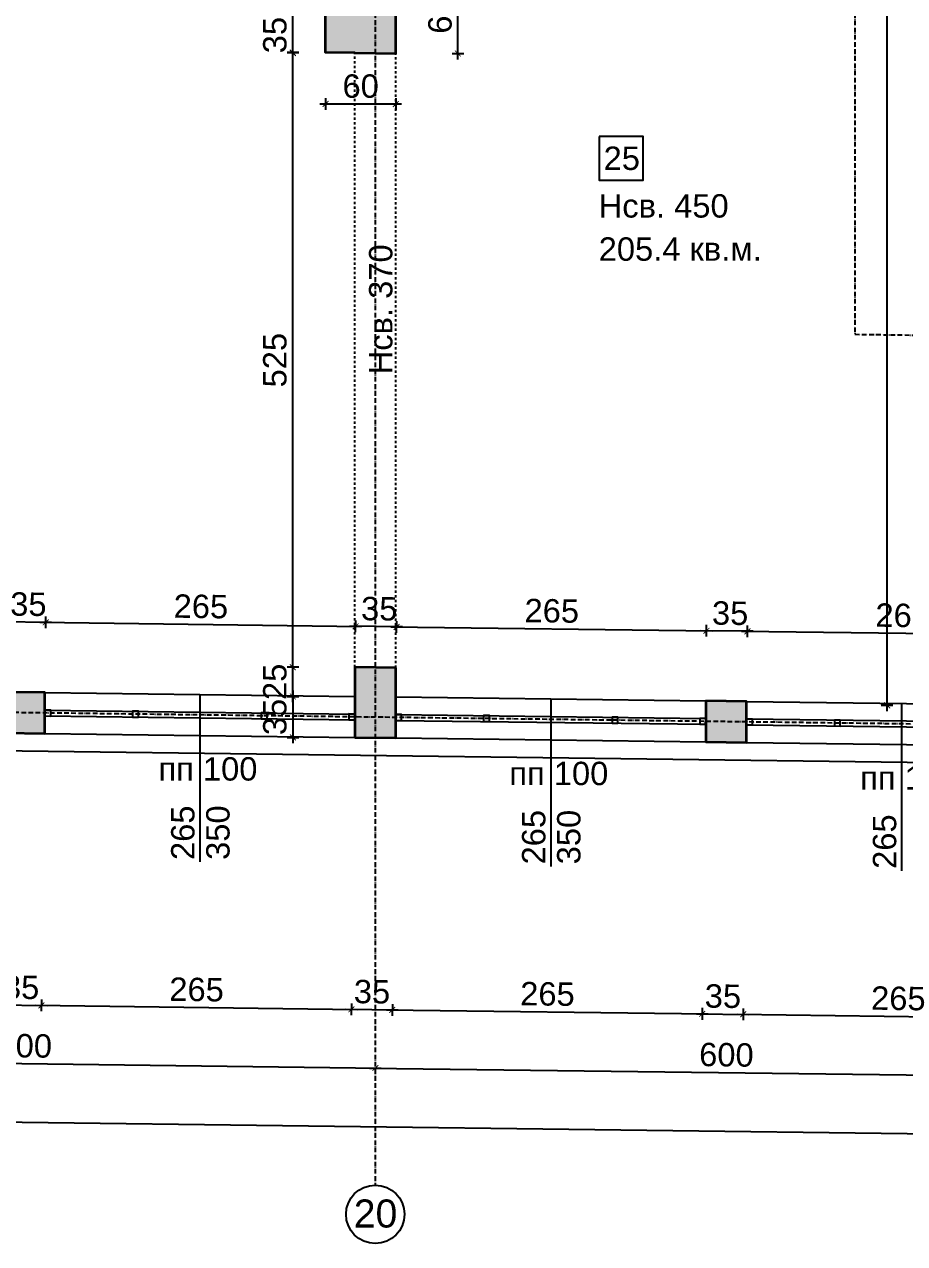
# Model space of a CAD drawing. Header units: inches. Extents: x -72385 to 39588, y -6525 to 66685.
# Drawn here: x -42025 to -41272, y 7725 to 8767 of the extents above; entities that cross this region are included whole.
import ezdxf

# ---------------------------------------------------------------- set-up
doc = ezdxf.new("R2010")
doc.units = ezdxf.units.IN
doc.header["$MEASUREMENT"] = 0
doc.linetypes.add('DashDot', pattern=[0.6, 0.4, -0.1, 0, -0.1])
doc.linetypes.add('Hidden', pattern=[0.4, 0.2, -0.2])
for name, color, linetype, lineweight in [('Изгледни линии', 253, 'Continuous', 25), ('Линия на разрез', 252, 'DashDot', 25), ('Надписи Hсв', 252, 'Continuous', 25), ('Надписи коти външни', 252, 'Continuous', 25), ('Надписи коти вътрешни', 252, 'Continuous', 25), ('Надписи номера на пом.', 252, 'Continuous', 25), ('Надписи Оси', 252, 'Continuous', 25), ('Надписи площ', 252, 'Continuous', 25), ('Надписи прозорци', 252, 'Continuous', 25), ('Оси', 252, 'DashDot', 25), ('Прозорци', 251, 'Continuous', 25), ('Пунктир', 253, 'Hidden', 25), ('Разрезни линии', 7, 'Continuous', 35), ('Щрих стени', 254, 'Continuous', 25)]:
    doc.layers.add(name, color=color, linetype=linetype, lineweight=lineweight)
doc.styles.add('Arial Regular', font='arial.ttf')
doc.styles.get("Standard").update_dxf_attribs({"font": 'arial.ttf'})
doc.dimstyles.new('Annotative', dxfattribs={"dimscale": 0, "dimtxt": 20, "dimasz": 5, "dimexe": 5, "dimexo": 5, "dimgap": 5, "dimtad": 1, "dimdec": 0, "dimzin": 0, "dimdsep": 46, "dimtxsty": 'Standard', "dimblk": 'ARCHTICK', "dimcen": 5, "dimdle": 5, "dimadec": 0, "dimazin": 0, "dimtfac": 1, "dimtdec": 0, "dimtofl": 0, "dimtmove": 0, "dimatfit": 3, "dimldrblk": 'ARCHTICK', "dimfxl": 5, "dimfxlon": 1, "dimtolj": 1, "dimtzin": 0, "dimarcsym": 1})

# ---------------------------------------------------------------- blocks, each defined once
blk = doc.blocks.new('_ArchTick')
at = {"color": 0, "linetype": 'ByBlock', "const_width": 0.15}
blk.add_lwpolyline([(-0.5, -0.5), (0.5, 0.5)], dxfattribs=at)
blk = doc.blocks.new('*D1532')
at = {"layer": 'Defpoints', "color": 0, "ltscale": 50, "transparency": 16777216}
for p in [(-41707.3, 8807.3), (-41654.2, 8807.3), (-41707.3, 8742.3)]:
    blk.add_point(p, dxfattribs=at)
at = {"layer": 'Надписи коти вътрешни', "color": 0, "lineweight": -2, "ltscale": 50, "transparency": 16777216}
for p, q in [((-41654.2, 8737.3), (-41654.2, 8812.3)), ((-41659.2, 8807.3), (-41649.2, 8807.3)), ((-41659.2, 8742.3), (-41649.2, 8742.3))]:
    blk.add_line(p, q, dxfattribs=at)
at = {"layer": 'Надписи коти вътрешни', "color": 0, "lineweight": -2, "ltscale": 50, "transparency": 16777216, "xscale": 5, "yscale": 5, "zscale": 5}
for p, rotation in [((-41654.2, 8807.3), 90), ((-41654.2, 8742.3), 270)]:
    blk.add_blockref('_ArchTick', p, dxfattribs=dict(at, rotation=rotation))
at = {"layer": 'Надписи коти вътрешни', "color": 0, "ltscale": 50, "transparency": 16777216, "insert": (-41669.4, 8774.8), "char_height": 20, "attachment_point": 5, "rotation": 90}
blk.add_mtext('\\A1;65', dxfattribs=at)
blk = doc.blocks.new('*D1533')
at = {"layer": 'Defpoints', "color": 0, "ltscale": 50, "transparency": 16777216}
for p in [(-41795.3, 8742.8), (-41742.3, 8742.8), (-41742.3, 8217.7)]:
    blk.add_point(p, dxfattribs=at)
at = {"layer": 'Надписи коти вътрешни', "color": 0, "lineweight": -2, "ltscale": 50, "transparency": 16777216}
for p, q in [((-41795.3, 8212.7), (-41795.3, 8747.8)), ((-41790.3, 8742.8), (-41800.3, 8742.8)), ((-41790.3, 8217.7), (-41800.3, 8217.7))]:
    blk.add_line(p, q, dxfattribs=at)
at = {"layer": 'Надписи коти вътрешни', "color": 0, "lineweight": -2, "ltscale": 50, "transparency": 16777216, "xscale": 5, "yscale": 5, "zscale": 5}
for p, rotation in [((-41795.3, 8742.8), 90), ((-41795.3, 8217.7), 270)]:
    blk.add_blockref('_ArchTick', p, dxfattribs=dict(at, rotation=rotation))
at = {"layer": 'Надписи коти вътрешни', "color": 0, "ltscale": 50, "transparency": 16777216, "insert": (-41810.6, 8480.2), "char_height": 20, "attachment_point": 5, "rotation": 90}
blk.add_mtext('\\A1;525', dxfattribs=at)
blk = doc.blocks.new('*D1534')
at = {"layer": 'Defpoints', "color": 0, "ltscale": 50, "transparency": 16777216}
for p in [(-41795.3, 8778.1), (-41767.3, 8778.1), (-41767.3, 8743.1)]:
    blk.add_point(p, dxfattribs=at)
at = {"layer": 'Надписи коти вътрешни', "color": 0, "lineweight": -2, "ltscale": 50, "transparency": 16777216}
for p, q in [((-41790.3, 8778.1), (-41800.3, 8778.1)), ((-41795.3, 8738.1), (-41795.3, 8783.1)), ((-41790.3, 8743.1), (-41800.3, 8743.1))]:
    blk.add_line(p, q, dxfattribs=at)
at = {"layer": 'Надписи коти вътрешни', "color": 0, "lineweight": -2, "ltscale": 50, "transparency": 16777216, "xscale": 5, "yscale": 5, "zscale": 5}
for p, rotation in [((-41795.3, 8778.1), 90), ((-41795.3, 8743.1), 270)]:
    blk.add_blockref('_ArchTick', p, dxfattribs=dict(at, rotation=rotation))
at = {"layer": 'Надписи коти вътрешни', "color": 0, "ltscale": 50, "transparency": 16777216, "insert": (-41810.6, 8758.1), "char_height": 20, "attachment_point": 5, "rotation": 90}
blk.add_mtext('\\A1;35', dxfattribs=at)
blk = doc.blocks.new('*D1537')
at = {"layer": 'Defpoints', "color": 0, "ltscale": 50, "transparency": 16777216}
for p in [(-41795.3, 8217.7), (-41742.3, 8217.7), (-41742.3, 8192.7)]:
    blk.add_point(p, dxfattribs=at)
at = {"layer": 'Надписи коти вътрешни', "color": 0, "lineweight": -2, "ltscale": 50, "transparency": 16777216}
for p, q in [((-41790.3, 8217.7), (-41800.3, 8217.7)), ((-41795.3, 8187.7), (-41795.3, 8222.7)), ((-41790.3, 8192.7), (-41800.3, 8192.7))]:
    blk.add_line(p, q, dxfattribs=at)
at = {"layer": 'Надписи коти вътрешни', "color": 0, "lineweight": -2, "ltscale": 50, "transparency": 16777216, "xscale": 5, "yscale": 5, "zscale": 5}
for p, rotation in [((-41795.3, 8217.7), 90), ((-41795.3, 8192.7), 270)]:
    blk.add_blockref('_ArchTick', p, dxfattribs=dict(at, rotation=rotation))
at = {"layer": 'Надписи коти вътрешни', "color": 0, "ltscale": 50, "transparency": 16777216, "insert": (-41810.6, 8205.2), "char_height": 20, "attachment_point": 5, "rotation": 90}
blk.add_mtext('\\A1;25', dxfattribs=at)
blk = doc.blocks.new('*D1561')
at = {"layer": 'Defpoints', "color": 0, "ltscale": 50, "transparency": 16777216}
for p in [(-42041.6, 8256.5), (-42042.3, 8196.5), (-42007.3, 8196.1)]:
    blk.add_point(p, dxfattribs=at)
at = {"layer": 'Надписи коти вътрешни', "color": 0, "lineweight": -2, "ltscale": 50, "transparency": 16777216}
for p, q in [((-42001.6, 8256), (-42046.6, 8256.6)), ((-42041.6, 8251.5), (-42041.5, 8261.5)), ((-42006.6, 8251.1), (-42006.5, 8261.1))]:
    blk.add_line(p, q, dxfattribs=at)
at = {"layer": 'Надписи коти вътрешни', "color": 0, "lineweight": -2, "ltscale": 50, "transparency": 16777216, "xscale": 5, "yscale": 5, "zscale": 5}
for p, rotation in [((-42041.6, 8256.5), 179.2706286525463), ((-42006.6, 8256.1), 359.2706286525462)]:
    blk.add_blockref('_ArchTick', p, dxfattribs=dict(at, rotation=rotation))
at = {"layer": 'Надписи коти вътрешни', "color": 0, "ltscale": 50, "transparency": 16777216, "insert": (-42021.4, 8271.5), "char_height": 20, "attachment_point": 5, "rotation": 359.2706}
blk.add_mtext('\\A1;35', dxfattribs=at)
blk = doc.blocks.new('*D1562')
at = {"layer": 'Defpoints', "color": 0, "ltscale": 50, "transparency": 16777216}
for p in [(-41741.6, 8252.7), (-42007.3, 8196.1), (-41742.3, 8192.7)]:
    blk.add_point(p, dxfattribs=at)
at = {"layer": 'Надписи коти вътрешни', "color": 0, "lineweight": -2, "ltscale": 50, "transparency": 16777216}
for p, q in [((-42011.6, 8256.1), (-41736.6, 8252.6)), ((-42006.6, 8251.1), (-42006.5, 8261.1)), ((-41741.6, 8247.7), (-41741.5, 8257.7))]:
    blk.add_line(p, q, dxfattribs=at)
at = {"layer": 'Надписи коти вътрешни', "color": 0, "lineweight": -2, "ltscale": 50, "transparency": 16777216, "xscale": 5, "yscale": 5, "zscale": 5}
for p, rotation in [((-42006.6, 8256.1), 179.270628652547), ((-41741.6, 8252.7), 359.270628652547)]:
    blk.add_blockref('_ArchTick', p, dxfattribs=dict(at, rotation=rotation))
at = {"layer": 'Надписи коти вътрешни', "color": 0, "ltscale": 50, "transparency": 16777216, "insert": (-41873.9, 8269.6), "char_height": 20, "attachment_point": 5, "rotation": 359.2706}
blk.add_mtext('\\A1;265', dxfattribs=at)
blk = doc.blocks.new('*D1563')
at = {"layer": 'Defpoints', "color": 0, "ltscale": 50, "transparency": 16777216}
for p in [(-41741.6, 8252.7), (-41742.3, 8192.7), (-41707.3, 8192.3)]:
    blk.add_point(p, dxfattribs=at)
at = {"layer": 'Надписи коти вътрешни', "color": 0, "lineweight": -2, "ltscale": 50, "transparency": 16777216}
for p, q in [((-41741.6, 8247.7), (-41741.5, 8257.7)), ((-41706.6, 8247.2), (-41706.5, 8257.2)), ((-41701.6, 8252.2), (-41746.6, 8252.7))]:
    blk.add_line(p, q, dxfattribs=at)
at = {"layer": 'Надписи коти вътрешни', "color": 0, "lineweight": -2, "ltscale": 50, "transparency": 16777216, "xscale": 5, "yscale": 5, "zscale": 5}
for p, rotation in [((-41741.6, 8252.7), 179.2706286525463), ((-41706.6, 8252.2), 359.2706286525462)]:
    blk.add_blockref('_ArchTick', p, dxfattribs=dict(at, rotation=rotation))
at = {"layer": 'Надписи коти вътрешни', "color": 0, "ltscale": 50, "transparency": 16777216, "insert": (-41721.4, 8267.6), "char_height": 20, "attachment_point": 5, "rotation": 359.2706}
blk.add_mtext('\\A1;35', dxfattribs=at)
blk = doc.blocks.new('*D1566')
at = {"layer": 'Defpoints', "color": 0, "ltscale": 50, "transparency": 16777216}
for p in [(-41441.6, 8248.9), (-41707.3, 8192.3), (-41442.3, 8188.9)]:
    blk.add_point(p, dxfattribs=at)
at = {"layer": 'Надписи коти вътрешни', "color": 0, "lineweight": -2, "ltscale": 50, "transparency": 16777216}
for p, q in [((-41706.6, 8247.2), (-41706.5, 8257.2)), ((-41711.6, 8252.3), (-41436.6, 8248.8)), ((-41441.6, 8243.9), (-41441.5, 8253.9))]:
    blk.add_line(p, q, dxfattribs=at)
at = {"layer": 'Надписи коти вътрешни', "color": 0, "lineweight": -2, "ltscale": 50, "transparency": 16777216, "xscale": 5, "yscale": 5, "zscale": 5}
for p, rotation in [((-41706.6, 8252.2), 179.2706286525472), ((-41441.6, 8248.9), 359.2706286525473)]:
    blk.add_blockref('_ArchTick', p, dxfattribs=dict(at, rotation=rotation))
at = {"layer": 'Надписи коти вътрешни', "color": 0, "ltscale": 50, "transparency": 16777216, "insert": (-41573.9, 8265.8), "char_height": 20, "attachment_point": 5, "rotation": 359.2706}
blk.add_mtext('\\A1;265', dxfattribs=at)
blk = doc.blocks.new('*D1567')
at = {"layer": 'Defpoints', "color": 0, "ltscale": 50, "transparency": 16777216}
for p in [(-41441.6, 8248.9), (-41442.3, 8188.9), (-41407.3, 8188.5)]:
    blk.add_point(p, dxfattribs=at)
at = {"layer": 'Надписи коти вътрешни', "color": 0, "lineweight": -2, "ltscale": 50, "transparency": 16777216}
for p, q in [((-41401.6, 8248.4), (-41446.6, 8248.9)), ((-41441.6, 8243.9), (-41441.5, 8253.9)), ((-41406.6, 8243.4), (-41406.5, 8253.4))]:
    blk.add_line(p, q, dxfattribs=at)
at = {"layer": 'Надписи коти вътрешни', "color": 0, "lineweight": -2, "ltscale": 50, "transparency": 16777216, "xscale": 5, "yscale": 5, "zscale": 5}
for p, rotation in [((-41441.6, 8248.9), 179.2706286525463), ((-41406.6, 8248.4), 359.2706286525462)]:
    blk.add_blockref('_ArchTick', p, dxfattribs=dict(at, rotation=rotation))
at = {"layer": 'Надписи коти вътрешни', "color": 0, "ltscale": 50, "transparency": 16777216, "insert": (-41421.4, 8263.8), "char_height": 20, "attachment_point": 5, "rotation": 359.2706}
blk.add_mtext('\\A1;35', dxfattribs=at)
blk = doc.blocks.new('*D1568')
at = {"layer": 'Defpoints', "color": 0, "ltscale": 50, "transparency": 16777216}
for p in [(-41141.6, 8245), (-41407.3, 8188.5), (-41142.3, 8185.1)]:
    blk.add_point(p, dxfattribs=at)
at = {"layer": 'Надписи коти вътрешни', "color": 0, "lineweight": -2, "ltscale": 50, "transparency": 16777216}
for p, q in [((-41411.6, 8248.5), (-41136.6, 8245)), ((-41406.6, 8243.4), (-41406.5, 8253.4)), ((-41141.6, 8240), (-41141.5, 8250))]:
    blk.add_line(p, q, dxfattribs=at)
at = {"layer": 'Надписи коти вътрешни', "color": 0, "lineweight": -2, "ltscale": 50, "transparency": 16777216, "xscale": 5, "yscale": 5, "zscale": 5}
for p, rotation in [((-41406.6, 8248.4), 179.270628652547), ((-41141.6, 8245), 359.270628652547)]:
    blk.add_blockref('_ArchTick', p, dxfattribs=dict(at, rotation=rotation))
at = {"layer": 'Надписи коти вътрешни', "color": 0, "ltscale": 50, "transparency": 16777216, "insert": (-41273.9, 8261.9), "char_height": 20, "attachment_point": 5, "rotation": 359.2706}
blk.add_mtext('\\A1;265', dxfattribs=at)
blk = doc.blocks.new('*D4153')
at = {"layer": 'Defpoints', "color": 0, "ltscale": 50, "transparency": 16777216}
for p in [(-41767.3, 8743.1), (-41707.3, 8742.3), (-41707.3, 8699.2)]:
    blk.add_point(p, dxfattribs=at)
at = {"layer": 'Надписи коти вътрешни', "color": 0, "lineweight": -2, "ltscale": 50, "transparency": 16777216}
for p, q in [((-41767.3, 8704.2), (-41767.3, 8694.2)), ((-41707.3, 8704.2), (-41707.3, 8694.2)), ((-41772.3, 8699.2), (-41702.3, 8699.2))]:
    blk.add_line(p, q, dxfattribs=at)
at = {"layer": 'Надписи коти вътрешни', "color": 0, "lineweight": -2, "ltscale": 50, "transparency": 16777216, "xscale": 5, "yscale": 5, "zscale": 5, "rotation": 180}
blk.add_blockref('_ArchTick', (-41767.3, 8699.2), dxfattribs=at)
at = {"layer": 'Надписи коти вътрешни', "color": 0, "lineweight": -2, "ltscale": 50, "transparency": 16777216, "xscale": 5, "yscale": 5, "zscale": 5}
blk.add_blockref('_ArchTick', (-41707.3, 8699.2), dxfattribs=at)
at = {"layer": 'Надписи коти вътрешни', "color": 0, "ltscale": 50, "transparency": 16777216, "insert": (-41737.3, 8714.4), "char_height": 20, "attachment_point": 5}
blk.add_mtext('\\A1;60', dxfattribs=at)
blk = doc.blocks.new('*D4531')
at = {"layer": 'Defpoints', "color": 0, "ltscale": 50, "transparency": 16777216}
for p in [(-41287.2, 9950.2), (-41142.3, 9950.2), (-41142.3, 8185.1)]:
    blk.add_point(p, dxfattribs=at)
at = {"layer": 'Надписи коти вътрешни', "color": 0, "lineweight": -2, "ltscale": 50, "transparency": 16777216}
for p, q in [((-41287.2, 8180.1), (-41287.2, 9955.2)), ((-41282.2, 9950.2), (-41292.2, 9950.2)), ((-41282.2, 8185.1), (-41292.2, 8185.1))]:
    blk.add_line(p, q, dxfattribs=at)
at = {"layer": 'Надписи коти вътрешни', "color": 0, "lineweight": -2, "ltscale": 50, "transparency": 16777216, "xscale": 5, "yscale": 5, "zscale": 5}
for p, rotation in [((-41287.2, 9950.2), 90), ((-41287.2, 8185.1), 270)]:
    blk.add_blockref('_ArchTick', p, dxfattribs=dict(at, rotation=rotation))
at = {"layer": 'Надписи коти вътрешни', "color": 0, "ltscale": 50, "transparency": 16777216, "insert": (-41302.4, 9067.7), "char_height": 20, "attachment_point": 5, "rotation": 90}
blk.add_mtext('\\A1;1765', dxfattribs=at)
blk = doc.blocks.new('*D6114')
at = {"layer": 'Defpoints', "color": 0, "ltscale": 50, "transparency": 16777216}
for p in [(-42042.3, 8161.5), (-42007.3, 8161.1), (-42010.3, 7928.6)]:
    blk.add_point(p, dxfattribs=at)
at = {"layer": 'Надписи коти външни', "color": 0, "lineweight": -2, "ltscale": 50, "transparency": 16777216}
for p, q in [((-42045.2, 7934.1), (-42045.4, 7924.1)), ((-42010.2, 7933.6), (-42010.4, 7923.6)), ((-42050.3, 7929.1), (-42005.3, 7928.5))]:
    blk.add_line(p, q, dxfattribs=at)
at = {"layer": 'Надписи коти външни', "color": 0, "lineweight": -2, "ltscale": 50, "transparency": 16777216, "xscale": 5, "yscale": 5, "zscale": 5}
for p, rotation in [((-42045.3, 7929.1), 179.2706286525522), ((-42010.3, 7928.6), 359.2706286525522)]:
    blk.add_blockref('_ArchTick', p, dxfattribs=dict(at, rotation=rotation))
at = {"layer": 'Надписи коти външни', "color": 0, "ltscale": 50, "transparency": 16777216, "insert": (-42027.6, 7944), "char_height": 20, "attachment_point": 5, "rotation": 359.2706}
blk.add_mtext('\\A1;35', dxfattribs=at)
blk = doc.blocks.new('*D6115')
at = {"layer": 'Defpoints', "color": 0, "ltscale": 50, "transparency": 16777216}
for p in [(-42007.3, 8161.1), (-41742.3, 8157.7), (-41745.3, 7925.2)]:
    blk.add_point(p, dxfattribs=at)
at = {"layer": 'Надписи коти външни', "color": 0, "lineweight": -2, "ltscale": 50, "transparency": 16777216}
for p, q in [((-42010.2, 7933.6), (-42010.4, 7923.6)), ((-42015.3, 7928.7), (-41740.3, 7925.2)), ((-41745.2, 7930.2), (-41745.4, 7920.2))]:
    blk.add_line(p, q, dxfattribs=at)
at = {"layer": 'Надписи коти външни', "color": 0, "lineweight": -2, "ltscale": 50, "transparency": 16777216, "xscale": 5, "yscale": 5, "zscale": 5}
for p, rotation in [((-42010.3, 7928.6), 179.2706286525455), ((-41745.3, 7925.2), 359.2706286525455)]:
    blk.add_blockref('_ArchTick', p, dxfattribs=dict(at, rotation=rotation))
at = {"layer": 'Надписи коти външни', "color": 0, "ltscale": 50, "transparency": 16777216, "insert": (-41877.6, 7942.1), "char_height": 20, "attachment_point": 5, "rotation": 359.2706}
blk.add_mtext('\\A1;265', dxfattribs=at)
blk = doc.blocks.new('*D6116')
at = {"layer": 'Defpoints', "color": 0, "ltscale": 50, "transparency": 16777216}
for p in [(-41742.3, 8157.7), (-41707.3, 8157.3), (-41710.3, 7924.8)]:
    blk.add_point(p, dxfattribs=at)
at = {"layer": 'Надписи коти външни', "color": 0, "lineweight": -2, "ltscale": 50, "transparency": 16777216}
for p, q in [((-41750.3, 7925.3), (-41705.3, 7924.7)), ((-41745.2, 7930.2), (-41745.4, 7920.2)), ((-41710.2, 7929.8), (-41710.4, 7919.8))]:
    blk.add_line(p, q, dxfattribs=at)
at = {"layer": 'Надписи коти външни', "color": 0, "lineweight": -2, "ltscale": 50, "transparency": 16777216, "xscale": 5, "yscale": 5, "zscale": 5}
for p, rotation in [((-41745.3, 7925.2), 179.270628652558), ((-41710.3, 7924.8), 359.270628652558)]:
    blk.add_blockref('_ArchTick', p, dxfattribs=dict(at, rotation=rotation))
at = {"layer": 'Надписи коти външни', "color": 0, "ltscale": 50, "transparency": 16777216, "insert": (-41727.6, 7940.2), "char_height": 20, "attachment_point": 5, "rotation": 359.2706}
blk.add_mtext('\\A1;35', dxfattribs=at)
blk = doc.blocks.new('*D6117')
at = {"layer": 'Defpoints', "color": 0, "ltscale": 50, "transparency": 16777216}
for p in [(-41707.3, 8157.3), (-41442.3, 8153.9), (-41445.3, 7921.4)]:
    blk.add_point(p, dxfattribs=at)
at = {"layer": 'Надписи коти външни', "color": 0, "lineweight": -2, "ltscale": 50, "transparency": 16777216}
for p, q in [((-41715.3, 7924.9), (-41440.3, 7921.4)), ((-41710.2, 7929.8), (-41710.4, 7919.8)), ((-41445.2, 7926.4), (-41445.4, 7916.4))]:
    blk.add_line(p, q, dxfattribs=at)
at = {"layer": 'Надписи коти външни', "color": 0, "lineweight": -2, "ltscale": 50, "transparency": 16777216, "xscale": 5, "yscale": 5, "zscale": 5}
for p, rotation in [((-41710.3, 7924.8), 179.2706286525471), ((-41445.3, 7921.4), 359.2706286525471)]:
    blk.add_blockref('_ArchTick', p, dxfattribs=dict(at, rotation=rotation))
at = {"layer": 'Надписи коти външни', "color": 0, "ltscale": 50, "transparency": 16777216, "insert": (-41577.6, 7938.3), "char_height": 20, "attachment_point": 5, "rotation": 359.2706}
blk.add_mtext('\\A1;265', dxfattribs=at)
blk = doc.blocks.new('*D6118')
at = {"layer": 'Defpoints', "color": 0, "ltscale": 50, "transparency": 16777216}
for p in [(-41442.3, 8153.9), (-41407.3, 8153.4), (-41410.3, 7921)]:
    blk.add_point(p, dxfattribs=at)
at = {"layer": 'Надписи коти външни', "color": 0, "lineweight": -2, "ltscale": 50, "transparency": 16777216}
for p, q in [((-41445.2, 7926.4), (-41445.4, 7916.4)), ((-41410.2, 7926), (-41410.4, 7916)), ((-41450.3, 7921.5), (-41405.3, 7920.9))]:
    blk.add_line(p, q, dxfattribs=at)
at = {"layer": 'Надписи коти външни', "color": 0, "lineweight": -2, "ltscale": 50, "transparency": 16777216, "xscale": 5, "yscale": 5, "zscale": 5}
for p, rotation in [((-41445.3, 7921.4), 179.2706286525403), ((-41410.3, 7921), 359.2706286525403)]:
    blk.add_blockref('_ArchTick', p, dxfattribs=dict(at, rotation=rotation))
at = {"layer": 'Надписи коти външни', "color": 0, "ltscale": 50, "transparency": 16777216, "insert": (-41427.6, 7936.4), "char_height": 20, "attachment_point": 5, "rotation": 359.2706}
blk.add_mtext('\\A1;35', dxfattribs=at)
blk = doc.blocks.new('*D6119')
at = {"layer": 'Defpoints', "color": 0, "ltscale": 50, "transparency": 16777216}
for p in [(-41407.3, 8153.4), (-41142.3, 8150.1), (-41145.3, 7917.6)]:
    blk.add_point(p, dxfattribs=at)
at = {"layer": 'Надписи коти външни', "color": 0, "lineweight": -2, "ltscale": 50, "transparency": 16777216}
for p, q in [((-41410.2, 7926), (-41410.4, 7916)), ((-41145.2, 7922.6), (-41145.4, 7912.6)), ((-41415.3, 7921), (-41140.3, 7917.5))]:
    blk.add_line(p, q, dxfattribs=at)
at = {"layer": 'Надписи коти външни', "color": 0, "lineweight": -2, "ltscale": 50, "transparency": 16777216, "xscale": 5, "yscale": 5, "zscale": 5}
for p, rotation in [((-41410.3, 7921), 179.2706286525454), ((-41145.3, 7917.6), 359.2706286525454)]:
    blk.add_blockref('_ArchTick', p, dxfattribs=dict(at, rotation=rotation))
at = {"layer": 'Надписи коти външни', "color": 0, "ltscale": 50, "transparency": 16777216, "insert": (-41277.6, 7934.5), "char_height": 20, "attachment_point": 5, "rotation": 359.2706}
blk.add_mtext('\\A1;265', dxfattribs=at)
blk = doc.blocks.new('*D6121')
at = {"layer": 'Defpoints', "color": 0, "ltscale": 50, "transparency": 16777216}
for p in [(-42324.6, 7882.6), (-41724.8, 7875), (-41724.8, 7875)]:
    blk.add_point(p, dxfattribs=at)
at = {"layer": 'Надписи коти външни', "color": 0, "lineweight": -2, "ltscale": 50, "transparency": 16777216}
for p, q in [((-42329.6, 7882.7), (-41719.8, 7874.9)), ((-42324.6, 7882.6), (-42324.7, 7877.6)), ((-41724.8, 7875), (-41724.9, 7870))]:
    blk.add_line(p, q, dxfattribs=at)
at = {"layer": 'Надписи коти външни', "color": 0, "lineweight": -2, "ltscale": 50, "transparency": 16777216, "xscale": 5, "yscale": 5, "zscale": 5}
for p, rotation in [((-42324.6, 7882.6), 179.2706286525443), ((-41724.8, 7875), 359.2706286525444)]:
    blk.add_blockref('_ArchTick', p, dxfattribs=dict(at, rotation=rotation))
at = {"layer": 'Надписи коти външни', "color": 0, "ltscale": 50, "transparency": 16777216, "insert": (-42024.5, 7894), "char_height": 20, "attachment_point": 5, "rotation": 359.2706}
blk.add_mtext('\\A1;600', dxfattribs=at)
blk = doc.blocks.new('*D6122')
at = {"layer": 'Defpoints', "color": 0, "ltscale": 50, "transparency": 16777216}
for p in [(-41724.8, 7875), (-41124.8, 7867.3), (-41124.8, 7867.3)]:
    blk.add_point(p, dxfattribs=at)
at = {"layer": 'Надписи коти външни', "color": 0, "lineweight": -2, "ltscale": 50, "transparency": 16777216}
for p, q in [((-41729.8, 7875), (-41119.8, 7867.3)), ((-41724.8, 7875), (-41724.9, 7870)), ((-41124.8, 7867.3), (-41124.9, 7862.3))]:
    blk.add_line(p, q, dxfattribs=at)
at = {"layer": 'Надписи коти външни', "color": 0, "lineweight": -2, "ltscale": 50, "transparency": 16777216, "xscale": 5, "yscale": 5, "zscale": 5}
for p, rotation in [((-41724.8, 7875), 179.2706286525473), ((-41124.8, 7867.3), 359.2706286525473)]:
    blk.add_blockref('_ArchTick', p, dxfattribs=dict(at, rotation=rotation))
at = {"layer": 'Надписи коти външни', "color": 0, "ltscale": 50, "transparency": 16777216, "insert": (-41424.6, 7886.3), "char_height": 20, "attachment_point": 5, "rotation": 359.2706}
blk.add_mtext('\\A1;600', dxfattribs=at)
blk = doc.blocks.new('*D6190')
at = {"layer": 'Defpoints', "color": 0, "ltscale": 50, "transparency": 16777216}
for p in [(-52317.3, 8292.3), (-40222.3, 8138.4), (-40226.6, 7805.9)]:
    blk.add_point(p, dxfattribs=at)
at = {"layer": 'Надписи коти външни', "color": 0, "lineweight": -2, "ltscale": 50, "transparency": 16777216}
for p, q in [((-52321.5, 7964.9), (-52321.6, 7954.9)), ((-52326.6, 7959.9), (-40221.6, 7805.8)), ((-40226.5, 7810.9), (-40226.6, 7800.9))]:
    blk.add_line(p, q, dxfattribs=at)
at = {"layer": 'Надписи коти външни', "color": 0, "lineweight": -2, "ltscale": 50, "transparency": 16777216, "xscale": 5, "yscale": 5, "zscale": 5}
for p, rotation in [((-52321.6, 7959.9), 179.2706286525472), ((-40226.6, 7805.9), 359.2706286525473)]:
    blk.add_blockref('_ArchTick', p, dxfattribs=dict(at, rotation=rotation))
at = {"layer": 'Надписи коти външни', "color": 0, "ltscale": 50, "transparency": 16777216, "insert": (-46273.9, 7898.1), "char_height": 20, "attachment_point": 5, "rotation": 359.2706}
blk.add_mtext('\\A1;12095', dxfattribs=at)
blk = doc.blocks.new('*D7822')
at = {"layer": 'Defpoints', "color": 0, "ltscale": 10, "transparency": 16777216}
for p in [(-41834.1, 8192.7), (-41834.1, 8157.7), (-41795.3, 8157.7)]:
    blk.add_point(p, dxfattribs=at)
at = {"layer": 'Надписи коти вътрешни', "color": 0, "lineweight": -2, "ltscale": 10, "transparency": 16777216}
for p, q in [((-41800.3, 8192.7), (-41790.3, 8192.7)), ((-41795.3, 8197.7), (-41795.3, 8152.7)), ((-41800.3, 8157.7), (-41790.3, 8157.7))]:
    blk.add_line(p, q, dxfattribs=at)
at = {"layer": 'Надписи коти вътрешни', "color": 0, "lineweight": -2, "ltscale": 10, "transparency": 16777216, "xscale": 5, "yscale": 5, "zscale": 5}
for p, rotation in [((-41795.3, 8192.7), 90), ((-41795.3, 8157.7), 270)]:
    blk.add_blockref('_ArchTick', p, dxfattribs=dict(at, rotation=rotation))
at = {"layer": 'Надписи коти вътрешни', "color": 0, "ltscale": 10, "transparency": 16777216, "insert": (-41810.6, 8175.2), "char_height": 20, "attachment_point": 5, "rotation": 90}
blk.add_mtext('\\A1;35', dxfattribs=at)

msp = doc.modelspace()

# ---------------------------------------------------------------- hatches: boundary and pattern name
at = {"layer": 'Щрих стени', "ltscale": 10}
h = msp.add_hatch(color=256, dxfattribs=at)
h.dxf.hatch_style = 1
h.paths.add_polyline_path([(-42007.3, 8196.1), (-42042.3, 8196.5), (-42042.3, 8161.5), (-42007.3, 8161.1)])
h.paths.add_polyline_path([(-41707.3, 8217.3), (-41742.3, 8217.7), (-41742.3, 8157.7), (-41707.3, 8157.3)])
h.paths.add_polyline_path([(-41407.3, 8188.5), (-41442.3, 8188.9), (-41442.3, 8153.9), (-41407.3, 8153.4)])
h.paths.add_polyline_path([(-41707.3, 8807.3), (-41742.3, 8807.8), (-41742.3, 8777.8), (-41767.3, 8778.1), (-41767.3, 8743.1), (-41742.3, 8742.8), (-41707.3, 8742.3)])
h.paths.add_polyline_path([(-41707.3, 9407.4), (-41742.3, 9407.8), (-41767.3, 9408.1), (-41767.3, 9373.1), (-41742.3, 9372.8), (-41742.3, 9342.8), (-41707.3, 9342.4)])
h.paths.add_polyline_path([(-42007.3, 9996.2), (-42042.3, 9996.7), (-42042.3, 9961.7), (-42007.3, 9961.2)])
h.paths.add_polyline_path([(-41707.3, 9992.4), (-41742.3, 9992.9), (-41742.3, 9932.9), (-41707.3, 9932.4)])
h.paths.add_polyline_path([(-41407.3, 9988.6), (-41442.3, 9989), (-41442.3, 9954), (-41407.3, 9953.6)])

# ---------------------------------------------------------------- linework, layer by layer
at = {"layer": 'Изгледни линии', "ltscale": 50}
for p, q in [((-47152.3, 8211.6), (-40527.3, 8127.2)), ((-42007.3, 8196.1), (-41742.3, 8192.7)), ((-41707.3, 8192.3), (-41442.3, 8188.9)), ((-41407.3, 8188.5), (-41142.3, 8185.1)), ((-42007.3, 8161.1), (-41742.3, 8157.7)), ((-41707.3, 8157.3), (-41442.3, 8153.9)), ((-41407.3, 8153.4), (-41142.3, 8150.1))]:
    msp.add_line(p, q, dxfattribs=at)
at = {"layer": 'Линия на разрез', "ltscale": 10}
msp.add_lwpolyline([(-52477.2, 9144.4), (-41314.8, 9002.3), (-41314.8, 8502.3), (-40082.4, 8486.6)], dxfattribs=at)
at = {"layer": 'Надписи номера на пом.', "ltscale": 50}
msp.add_lwpolyline([(-41533.4, 8671.5), (-41533.4, 8634), (-41495.9, 8634), (-41495.9, 8671.5)], close=True, dxfattribs=at)
at = {"layer": 'Надписи Оси', "ltscale": 50}
msp.add_circle((-41724.8, 7750), 25, dxfattribs=at)
at = {"layer": 'Надписи прозорци', "ltscale": 50}
for p, q in [((-41874.8, 8194.4), (-41874.8, 8051.3)), ((-41574.8, 8190.6), (-41574.8, 8047.4)), ((-41274.8, 8186.8), (-41274.8, 8043.6))]:
    msp.add_line(p, q, dxfattribs=at)
at = {"layer": 'Оси', "ltscale": 10}
for p, q in [((-41724.8, 10375.2), (-41724.8, 7775)), ((-39839.8, 8151), (-52699.8, 8314.7))]:
    msp.add_line(p, q, dxfattribs=at)
at = {"layer": 'Прозорци', "ltscale": 50}
for p, q in [((-42007.3, 8181.1), (-41742.3, 8177.7)), ((-42007.3, 8176.1), (-41742.3, 8172.7)), ((-41707.3, 8177.3), (-41442.3, 8173.9)), ((-41707.3, 8172.3), (-41442.3, 8168.9)), ((-41407.3, 8173.5), (-41142.3, 8170.1)), ((-41407.3, 8168.5), (-41142.3, 8165.1))]:
    msp.add_line(p, q, dxfattribs=at)
for points in [[(-42007.3, 8176.1), (-42002.3, 8176), (-42002.3, 8181), (-42007.3, 8181.1), (-42007.3, 8176.1)], [(-41932.3, 8175.1), (-41927.3, 8175.1), (-41927.3, 8180.1), (-41932.3, 8180.1), (-41932.3, 8175.1)], [(-41822.4, 8173.7), (-41817.4, 8173.7), (-41817.3, 8178.7), (-41822.3, 8178.7), (-41822.4, 8173.7)], [(-41747.4, 8172.8), (-41742.4, 8172.7), (-41742.3, 8177.7), (-41747.3, 8177.8), (-41747.4, 8172.8)], [(-41707.3, 8172.3), (-41702.3, 8172.2), (-41702.3, 8177.2), (-41707.3, 8177.3), (-41707.3, 8172.3)], [(-41632.3, 8171.3), (-41627.3, 8171.3), (-41627.3, 8176.3), (-41632.3, 8176.3), (-41632.3, 8171.3)], [(-41522.4, 8169.9), (-41517.4, 8169.9), (-41517.3, 8174.9), (-41522.3, 8174.9), (-41522.4, 8169.9)], [(-41447.4, 8169), (-41442.4, 8168.9), (-41442.3, 8173.9), (-41447.3, 8174), (-41447.4, 8169)], [(-41407.3, 8168.5), (-41402.3, 8168.4), (-41402.3, 8173.4), (-41407.3, 8173.5), (-41407.3, 8168.5)], [(-41332.3, 8167.5), (-41327.3, 8167.4), (-41327.3, 8172.4), (-41332.3, 8172.5), (-41332.3, 8167.5)]]:
    msp.add_lwpolyline(points, dxfattribs=at)
at = {"layer": 'Пунктир', "ltscale": 10}
for p, q in [((-41742.3, 8217.7), (-41742.3, 8742.8)), ((-41707.3, 8217.3), (-41707.3, 8742.3))]:
    msp.add_line(p, q, dxfattribs=at)
at = {"layer": 'Разрезни линии', "ltscale": 50}
for p, q in [((-41707.3, 8217.3), (-41742.3, 8217.7)), ((-41742.3, 8217.7), (-41742.3, 8157.7)), ((-41707.3, 8157.3), (-41707.3, 8217.3)), ((-41742.3, 8157.7), (-41707.3, 8157.3))]:
    msp.add_line(p, q, dxfattribs=at)
for points in [[(-41742.3, 8742.8), (-41707.3, 8742.3), (-41707.3, 8807.3), (-41742.3, 8807.8), (-41742.3, 8777.8)], [(-41742.3, 8742.8), (-41742.3, 8742.8), (-41767.3, 8743.1), (-41767.3, 8778.1), (-41742.3, 8777.8)]]:
    msp.add_lwpolyline(points, dxfattribs=at)
for points in [[(-42042.3, 8196.5), (-42042.3, 8161.5), (-42007.3, 8161.1), (-42007.3, 8196.1)], [(-41442.3, 8188.9), (-41442.3, 8153.9), (-41407.3, 8153.4), (-41407.3, 8188.5)]]:
    msp.add_lwpolyline(points, close=True, dxfattribs=at)

# ---------------------------------------------------------------- texts
at = {"layer": 'Надписи Hсв', "ltscale": 100, "insert": (-41533.8, 8622.1), "char_height": 20, "width": 180.489, "attachment_point": 1, "style": 'Arial Regular'}
msp.add_mtext('\\pxt8;Hсв. 450', dxfattribs=at)
at = {"layer": 'Надписи Hсв', "ltscale": 100, "insert": (-41730.2, 8468.1), "char_height": 20, "width": 180.489, "attachment_point": 1, "rotation": 90, "style": 'Arial Regular'}
msp.add_mtext('\\pxt8;Hсв. 370', dxfattribs=at)
at = {"layer": 'Надписи номера на пом.', "ltscale": 100, "insert": (-41604.3, 8662.8), "char_height": 20, "width": 180.489, "attachment_point": 1, "style": 'Arial Regular'}
msp.add_mtext('\\pxqc;25', dxfattribs=at)
at = {"layer": 'Надписи Оси', "ltscale": 100, "insert": (-41738.2, 7762.7), "char_height": 24, "width": 27.213, "attachment_point": 1, "style": 'Arial Regular'}
msp.add_mtext('\\pxqc;20', dxfattribs=at)
at = {"layer": 'Надписи площ', "ltscale": 100, "insert": (-41533.8, 8585.2), "char_height": 20, "width": 180.489, "attachment_point": 1, "style": 'Arial Regular'}
msp.add_mtext('205.4 кв.м.', dxfattribs=at)
at = {"layer": 'Надписи прозорци', "ltscale": 100, "char_height": 20, "width": 180.489, "attachment_point": 1, "style": 'Arial Regular'}
for insert in [(-41910.2, 8140.8), (-41610.2, 8136.9), (-41310.2, 8133.1)]:
    msp.add_mtext('пп 100', dxfattribs=dict(at, insert=insert))
at = {"layer": 'Надписи прозорци', "ltscale": 100, "char_height": 20, "width": 180.489, "attachment_point": 3, "rotation": 90, "style": 'Arial Regular'}
for s, insert in [('265', (-41899.4, 8099.5)), ('350', (-41869.4, 8099.6)), ('265', (-41599.4, 8095.7)), ('350', (-41569.4, 8095.8)), ('265', (-41299.4, 8091.9))]:
    msp.add_mtext(s, dxfattribs=dict(at, insert=insert))

# ---------------------------------------------------------------- dimensions: what is measured, and where the dimension line sits
at = {"layer": 'Надписи коти външни', "ltscale": 50}
dim = msp.add_aligned_dim(p1=(-52317.3, 8292.3), p2=(-40222.3, 8138.4), distance=-332.5, text='12095', dimstyle='Annotative', override={"dimscale": 0, "dimtix": 0, "dimtofl": 0, "dimtmove": 0, "dimatfit": 3}, dxfattribs=at)
dim.commit()
dim.dimension.update_dxf_attribs({"geometry": '*D6190', "text_midpoint": (-46273.9, 7898.1)})
for base, p1, p2, picture, middle in [((-42010.3, 7928.6), (-42042.3, 8161.5), (-42007.3, 8161.1), '*D6114', (-42027.8, 7928.8)), ((-41710.3, 7924.8), (-41742.3, 8157.7), (-41707.3, 8157.3), '*D6116', (-41727.8, 7925)), ((-41410.3, 7921), (-41442.3, 8153.9), (-41407.3, 8153.4), '*D6118', (-41427.8, 7921.2))]:
    dim = msp.add_linear_dim(base=base, p1=p1, p2=p2, angle=359.2706, dimstyle='Annotative', override={"dimscale": 0, "dimtix": 0, "dimtofl": 0, "dimtmove": 0, "dimatfit": 3}, dxfattribs=at)
    dim.commit()
    dim.dimension.update_dxf_attribs({"geometry": picture, "text_midpoint": middle, "dimtype": 129})
for p1, p2, distance, picture, middle in [((-42007.3, 8161.1), (-41742.3, 8157.7), -232.5, '*D6115', (-41877.6, 7942.1)), ((-41707.3, 8157.3), (-41442.3, 8153.9), -232.5, '*D6117', (-41577.6, 7938.3)), ((-41407.3, 8153.4), (-41142.3, 8150.1), -232.5, '*D6119', (-41277.6, 7934.5)), ((-42324.6, 7882.6), (-41724.8, 7875), 0, '*D6121', (-42024.5, 7894)), ((-41724.8, 7875), (-41124.8, 7867.3), 0, '*D6122', (-41424.6, 7886.3))]:
    dim = msp.add_aligned_dim(p1=p1, p2=p2, distance=distance, dimstyle='Annotative', override={"dimscale": 0, "dimtix": 0, "dimtofl": 0, "dimtmove": 0, "dimatfit": 3}, dxfattribs=at)
    dim.commit()
    dim.dimension.update_dxf_attribs({"geometry": picture, "text_midpoint": middle})
at = {"layer": 'Надписи коти вътрешни', "ltscale": 50}
for base, p1, p2, picture, middle in [((-41287.2, 9950.2), (-41142.3, 8185.1), (-41142.3, 9950.2), '*D4531', (-41302.4, 9067.7)), ((-41654.2, 8807.3), (-41707.3, 8742.3), (-41707.3, 8807.3), '*D1532', (-41669.4, 8774.8)), ((-41795.3, 8742.8), (-41742.3, 8217.7), (-41742.3, 8742.8), '*D1533', (-41810.6, 8480.2))]:
    dim = msp.add_linear_dim(base=base, p1=p1, p2=p2, angle=90, dimstyle='Annotative', override={"dimscale": 0, "dimtix": 0, "dimtofl": 0, "dimtmove": 0, "dimatfit": 3}, dxfattribs=at)
    dim.commit()
    dim.dimension.update_dxf_attribs({"geometry": picture, "text_midpoint": middle})
for base, p1, p2, angle, picture, middle, dimtype in [((-41795.3, 8778.1), (-41767.3, 8743.1), (-41767.3, 8778.1), 90, '*D1534', (-41795.3, 8758.1), 128), ((-42041.6, 8256.5), (-42007.3, 8196.1), (-42042.3, 8196.5), 179.2706, '*D1561', (-42021.6, 8256.2), 129), ((-41741.6, 8252.7), (-41707.3, 8192.3), (-41742.3, 8192.7), 179.2706, '*D1563', (-41721.6, 8252.4), 129), ((-41441.6, 8248.9), (-41407.3, 8188.5), (-41442.3, 8188.9), 179.2706, '*D1567', (-41421.6, 8248.6), 129), ((-41795.3, 8217.7), (-41742.3, 8192.7), (-41742.3, 8217.7), 90, '*D1537', (-41795.3, 8205.2), 128)]:
    dim = msp.add_linear_dim(base=base, p1=p1, p2=p2, angle=angle, dimstyle='Annotative', override={"dimscale": 0, "dimtix": 0, "dimtofl": 0, "dimtmove": 0, "dimatfit": 3}, dxfattribs=at)
    dim.commit()
    dim.dimension.update_dxf_attribs({"geometry": picture, "text_midpoint": middle, "dimtype": dimtype})
dim = msp.add_linear_dim(base=(-41707.3, 8699.2), p1=(-41767.3, 8743.1), p2=(-41707.3, 8742.3), dimstyle='Annotative', override={"dimscale": 0, "dimtix": 0, "dimtofl": 0, "dimtmove": 0, "dimatfit": 3}, dxfattribs=at)
dim.commit()
dim.dimension.update_dxf_attribs({"geometry": '*D4153', "text_midpoint": (-41737.3, 8714.4)})
for p1, p2, picture, middle in [((-42007.3, 8196.1), (-41742.3, 8192.7), '*D1562', (-41873.9, 8269.6)), ((-41707.3, 8192.3), (-41442.3, 8188.9), '*D1566', (-41573.9, 8265.8)), ((-41407.3, 8188.5), (-41142.3, 8185.1), '*D1568', (-41273.9, 8261.9))]:
    dim = msp.add_aligned_dim(p1=p1, p2=p2, distance=60, dimstyle='Annotative', override={"dimscale": 0, "dimtix": 0, "dimtofl": 0, "dimtmove": 0, "dimatfit": 3}, dxfattribs=at)
    dim.commit()
    dim.dimension.update_dxf_attribs({"geometry": picture, "text_midpoint": middle})
at = {"layer": 'Надписи коти вътрешни', "ltscale": 10}
dim = msp.add_linear_dim(base=(-41795.3, 8157.7), p1=(-41834.1, 8192.7), p2=(-41834.1, 8157.7), angle=270, dimstyle='Annotative', override={"dimscale": 0, "dimtix": 0, "dimtofl": 0, "dimtmove": 0, "dimatfit": 3}, dxfattribs=at)
dim.commit()
dim.dimension.update_dxf_attribs({"geometry": '*D7822', "text_midpoint": (-41795.3, 8175.2), "dimtype": 129})

doc.saveas('drawing.dxf')
